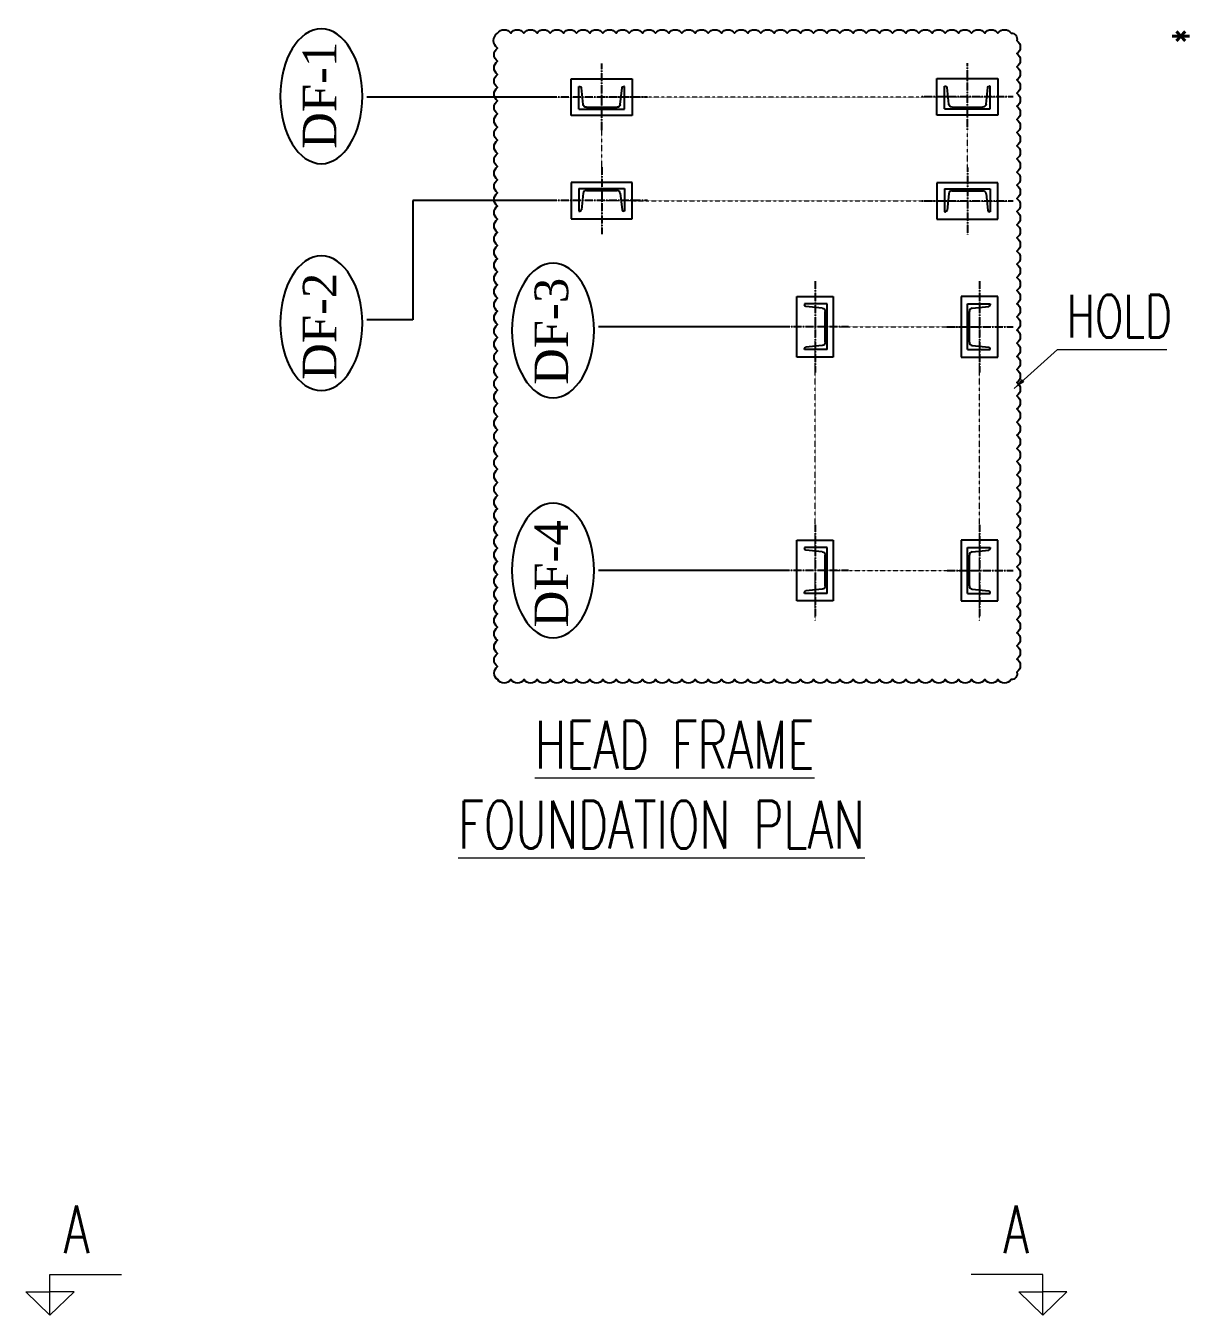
# Model space of a CAD drawing. Header units: millimetres. Extents: x -243837 to -5443, y 40 to 285140.
# Drawn here: x -95119 to -79759, y 36361 to 53293 of the extents above; entities that cross this region are included whole.
import ezdxf

# ---------------------------------------------------------------- set-up
doc = ezdxf.new("R2010")
doc.units = ezdxf.units.MM
doc.linetypes.add('CENTER2', pattern=[1.125, 0.75, -0.125, 0.125, -0.125])
doc.layers.add('center', color=1, linetype='CENTER2')
doc.layers.add('object', color=4, linetype='Continuous')
for name, color, linetype, lineweight in [('DIM', 1, 'Continuous', 9), ('R-CENTER', 1, 'CENTER2', 5), ('R-OBJECT', 2, 'Continuous', 20), ('TEXT', 255, 'Continuous', 18)]:
    doc.layers.add(name, color=color, linetype=linetype, lineweight=lineweight)
doc.styles.add('KA', font='romans.shx', dxfattribs={"width": 0.7})
doc.styles.add('TIMES', font='times.ttf')
doc.dimstyles.new('Copy of rakesh4', dxfattribs={"dimscale": 160, "dimtxt": 2.5, "dimasz": 1, "dimexe": 0.8, "dimexo": 0.8, "dimgap": 1, "dimtad": 1, "dimdec": 0, "dimlfac": 0.25, "dimzin": 0, "dimdsep": 46, "dimtxsty": 'KA', "dimblk": 'OBLIQUE', "dimcen": 1.5, "dimclrd": 1, "dimclre": 1, "dimclrt": 2, "dimadec": 0, "dimazin": 0, "dimtfac": 1, "dimtdec": 0, "dimtmove": 0, "dimatfit": 2, "dimfxl": 0, "dimtolj": 1, "dimtzin": 0, "dimarcsym": 1})
doc.dimstyles.new('rakesh', dxfattribs={"dimscale": 160, "dimtxt": 2.5, "dimasz": 1, "dimexe": 0.8, "dimexo": 0.8, "dimgap": 1, "dimtad": 1, "dimdec": 0, "dimzin": 0, "dimdsep": 46, "dimtxsty": 'KA', "dimblk": 'OBLIQUE', "dimcen": 1.5, "dimclrd": 1, "dimclre": 1, "dimclrt": 2, "dimadec": 0, "dimazin": 0, "dimtfac": 1, "dimtdec": 0, "dimtmove": 0, "dimatfit": 2, "dimfxl": 0, "dimtolj": 1, "dimtzin": 0, "dimlwd": -1, "dimlwe": -1, "dimarcsym": 1})

# ---------------------------------------------------------------- blocks, each defined once
blk = doc.blocks.new('_Oblique')
at = {"color": 0, "linetype": 'ByBlock', "lineweight": -2}
blk.add_line((-0.5, -0.5), (0.5, 0.5), dxfattribs=at)
blk = doc.blocks.new('*D124')
at = {"layer": 'DEFPOINTS', "color": 0, "transparency": 16777216}
for p in [(-75528, 54637), (-79514, 51677), (-71332, 51677, 3)]:
    blk.add_point(p, dxfattribs=at)
at = {"layer": 'DIM', "color": 1, "lineweight": -2, "transparency": 16777216}
for p, q in [((-75656, 54637), (-79642, 54637)), ((-79514, 54637), (-79514, 51677)), ((-71460, 51677), (-79642, 51677))]:
    blk.add_line(p, q, dxfattribs=at)
at = {"layer": 'DIM', "color": 1, "lineweight": -2, "transparency": 16777216, "xscale": 160, "yscale": 160, "zscale": 160}
for p, rotation in [((-79514, 54637), 90), ((-79514, 51677), 270)]:
    blk.add_blockref('_Oblique', p, dxfattribs=dict(at, rotation=rotation))
at = {"layer": 'DIM', "color": 2, "transparency": 16777216, "insert": (-79874, 53157), "char_height": 400, "attachment_point": 5, "rotation": 90, "style": 'KA'}
blk.add_mtext('\\A1;*', dxfattribs=at)
blk = doc.blocks.new('A$C46142A23')
for p, q in [((-100, 60, -26.8), (-100, -60, -26.8)), ((100, 60, -26.8), (-100, 60, -26.8)), ((100, -60, -26.8), (100, 60, -26.8)), ((-75, -40), (-75, 35)), ((-75, 35), (-72.2, 35)), ((-61.1, -24), (-66.8, 30.1)), ((61.1, -24), (66.8, 30.1)), ((75, 35), (72.2, 35)), ((75, -40), (75, 35)), ((75, -40), (-75, -40)), ((75, -40), (-75, -40)), ((-10.5, -33.7), (-50.3, -33.7)), ((50.3, -33.7), (-10.5, -33.7)), ((75, -40), (0, -40)), ((-100, -60, -26.8), (100, -60, -26.8))]:
    blk.add_line(p, q)
for centre, radius, start, end in [((-72.2, 29.6), 5.42, 6, 90), ((72.2, 29.6), 5.42, 90, 174), ((-50.3, -22.8), 10.8, 186, 270), ((50.3, -22.8), 10.8, 270, 354)]:
    blk.add_arc(centre, radius, start, end)
at = {"layer": 'center'}
for p, q in [((0, -110, -26.8), (0, 110, -26.8)), ((-150, 0, -26.8), (150, 0, -26.8))]:
    blk.add_line(p, q, dxfattribs=at)

msp = doc.modelspace()

# ---------------------------------------------------------------- linework, layer by layer
at = {"color": 1}
for p, q in [((-88161.36, 52356.75, 742.06), (-90642.71, 52356.75, 742.06)), ((-88161.36, 50996.72, 711.78), (-90041.24, 50996.72, 711.78)), ((-90041.24, 50996.72, 711.78), (-90041.24, 49433.69, 711.78)), ((-90041.24, 49433.69, 711.78), (-90642.71, 49433.69, 711.78)), ((-85201.86, 49339.83, 631.38), (-87601.2, 49339.83, 631.38)), ((-85201.79, 46139.93, 631.38), (-87601.2, 46139.93, 631.38))]:
    msp.add_line(p, q, dxfattribs=at)
at = {"color": 1, "extrusion": (0, 0, -1)}
for centre in [(-91241.45, 52366.45, 725.13), (-91241.45, 49385.93, 716.04), (-88199.94, 49292.07, 635.64), (-88199.94, 46139.93, 635.64)]:
    msp.add_ellipse(centre, major_axis=(0, 884.5), ratio=0.60922833, dxfattribs=at)
at = {"layer": 'object', "color": 6, "elevation": 775.75}
msp.add_lwpolyline([(-88928.48, 53195.56, -0.52056705), (-88755.68, 53195.56, -0.52056705), (-88582.88, 53195.56, -0.52056705), (-88410.08, 53195.56, -0.52056705), (-88237.28, 53195.56, -0.52056705), (-88064.48, 53195.56, -0.52056705), (-87891.68, 53195.56, -0.52056705), (-87718.88, 53195.56, -0.52056705), (-87546.08, 53195.56, -0.52056705), (-87373.28, 53195.56, -0.52056705), (-87200.48, 53195.56, -0.52056705), (-87027.68, 53195.56, -0.52056705), (-86854.88, 53195.56, -0.52056705), (-86682.08, 53195.56, -0.52056705), (-86509.28, 53195.56, -0.52056705), (-86336.48, 53195.56, -0.52056705), (-86163.68, 53195.56, -0.52056705), (-85990.88, 53195.56, -0.52056705), (-85818.08, 53195.56, -0.52056705), (-85645.28, 53195.56, -0.52056705), (-85472.48, 53195.56, -0.52056705), (-85299.68, 53195.56, -0.52056705), (-85126.88, 53195.56, -0.52056705), (-84954.08, 53195.56, -0.52056705), (-84781.27, 53195.56, -0.52056705), (-84608.47, 53195.56, -0.52056705), (-84435.67, 53195.56, -0.52056705), (-84262.87, 53195.56, -0.52056705), (-84090.07, 53195.56, -0.52056705), (-83917.27, 53195.56, -0.52056705), (-83744.47, 53195.56, -0.52056705), (-83571.67, 53195.56, -0.52056705), (-83398.87, 53195.56, -0.52056705), (-83226.07, 53195.56, -0.52056705), (-83053.27, 53195.56, -0.52056705), (-82880.47, 53195.56, -0.52056705), (-82707.67, 53195.56, -0.52056705), (-82534.87, 53195.56, -0.52056705), (-82362.07, 53195.56, -0.52056705), (-82189.27, 53195.56, -0.52056705), (-82112.64, 53099.39, -0.52056705), (-82112.64, 52926.59, -0.52056705), (-82112.64, 52753.79, -0.52056705), (-82112.64, 52580.98, -0.52056705), (-82112.64, 52408.18, -0.52056705), (-82112.64, 52235.38, -0.52056705), (-82112.64, 52062.58, -0.52056705), (-82112.64, 51889.78, -0.52056705), (-82112.64, 51716.98, -0.52056705), (-82112.64, 51544.18, -0.52056705), (-82112.64, 51371.38, -0.52056705), (-82112.64, 51198.58, -0.52056705), (-82112.64, 51025.78, -0.52056705), (-82112.64, 50852.98, -0.52056705), (-82112.64, 50680.18, -0.52056705), (-82112.64, 50507.38, -0.52056705), (-82112.64, 50334.58, -0.52056705), (-82112.64, 50161.78, -0.52056705), (-82112.64, 49988.98, -0.52056705), (-82112.64, 49816.18, -0.52056705), (-82112.64, 49643.38, -0.52056705), (-82112.64, 49470.58, -0.52056705), (-82112.64, 49297.78, -0.52056705), (-82112.64, 49124.98, -0.52056705), (-82112.64, 48952.18, -0.52056705), (-82112.64, 48779.38, -0.52056705), (-82112.64, 48606.58, -0.52056705), (-82112.64, 48433.78, -0.52056705), (-82112.64, 48260.98, -0.52056705), (-82112.64, 48088.18, -0.52056705), (-82112.64, 47915.38, -0.52056705), (-82112.64, 47742.58, -0.52056705), (-82112.64, 47569.78, -0.52056705), (-82112.64, 47396.98, -0.52056705), (-82112.64, 47224.18, -0.52056705), (-82112.64, 47051.38, -0.52056705), (-82112.64, 46878.58, -0.52056705), (-82112.64, 46705.78, -0.52056705), (-82112.64, 46532.97, -0.52056705), (-82112.64, 46360.17, -0.52056705), (-82112.64, 46187.37, -0.52056705), (-82112.64, 46014.57, -0.52056705), (-82112.64, 45841.77, -0.52056705), (-82112.64, 45668.97, -0.52056705), (-82112.64, 45496.17, -0.52056705), (-82112.64, 45323.37, -0.52056705), (-82112.64, 45150.57, -0.52056705), (-82112.64, 44977.77, -0.52056705), (-82112.64, 44804.97, -0.52056705), (-82187.41, 44706.94, -0.52056705), (-82360.21, 44706.94, -0.52056705), (-82533.01, 44706.94, -0.52056705), (-82705.81, 44706.94, -0.52056705), (-82878.61, 44706.94, -0.52056705), (-83051.41, 44706.94, -0.52056705), (-83224.22, 44706.94, -0.52056705), (-83397.02, 44706.94, -0.52056705), (-83569.82, 44706.94, -0.52056705), (-83742.62, 44706.94, -0.52056705), (-83915.42, 44706.94, -0.52056705), (-84088.22, 44706.94, -0.52056705), (-84261.02, 44706.94, -0.52056705), (-84433.82, 44706.94, -0.52056705), (-84606.62, 44706.94, -0.52056705), (-84779.42, 44706.94, -0.52056705), (-84952.22, 44706.94, -0.52056705), (-85125.02, 44706.94, -0.52056705), (-85297.82, 44706.94, -0.52056705), (-85470.62, 44706.94, -0.52056705), (-85643.42, 44706.94, -0.52056705), (-85816.22, 44706.94, -0.52056705), (-85989.02, 44706.94, -0.52056705), (-86161.82, 44706.94, -0.52056705), (-86334.62, 44706.94, -0.52056705), (-86507.42, 44706.94, -0.52056705), (-86680.22, 44706.94, -0.52056705), (-86853.02, 44706.94, -0.52056705), (-87025.82, 44706.94, -0.52056705), (-87198.62, 44706.94, -0.52056705), (-87371.42, 44706.94, -0.52056705), (-87544.22, 44706.94, -0.52056705), (-87717.02, 44706.94, -0.52056705), (-87889.82, 44706.94, -0.52056705), (-88062.62, 44706.94, -0.52056705), (-88235.42, 44706.94, -0.52056705), (-88408.22, 44706.94, -0.52056705), (-88581.02, 44706.94, -0.52056705), (-88753.82, 44706.94, -0.52056705), (-88926.62, 44706.94, -0.52056705), (-88928.48, 44877.88, -0.52056705), (-88928.48, 45050.68, -0.52056705), (-88928.48, 45223.48, -0.52056705), (-88928.48, 45396.29, -0.52056705), (-88928.48, 45569.09, -0.52056705), (-88928.48, 45741.89, -0.52056705), (-88928.48, 45914.69, -0.52056705), (-88928.48, 46087.49, -0.52056705), (-88928.48, 46260.29, -0.52056705), (-88928.48, 46433.09, -0.52056705), (-88928.48, 46605.89, -0.52056705), (-88928.48, 46778.69, -0.52056705), (-88928.48, 46951.49, -0.52056705), (-88928.48, 47124.29, -0.52056705), (-88928.48, 47297.09, -0.52056705), (-88928.48, 47469.89, -0.52056705), (-88928.48, 47642.69, -0.52056705), (-88928.48, 47815.49, -0.52056705), (-88928.48, 47988.29, -0.52056705), (-88928.48, 48161.09, -0.52056705), (-88928.48, 48333.89, -0.52056705), (-88928.48, 48506.69, -0.52056705), (-88928.48, 48679.49, -0.52056705), (-88928.48, 48852.29, -0.52056705), (-88928.48, 49025.09, -0.52056705), (-88928.48, 49197.89, -0.52056705), (-88928.48, 49370.69, -0.52056705), (-88928.48, 49543.49, -0.52056705), (-88928.48, 49716.29, -0.52056705), (-88928.48, 49889.09, -0.52056705), (-88928.48, 50061.89, -0.52056705), (-88928.48, 50234.69, -0.52056705), (-88928.48, 50407.49, -0.52056705), (-88928.48, 50580.29, -0.52056705), (-88928.48, 50753.09, -0.52056705), (-88928.48, 50925.89, -0.52056705), (-88928.48, 51098.69, -0.52056705), (-88928.48, 51271.49, -0.52056705), (-88928.48, 51444.3, -0.52056705), (-88928.48, 51617.1, -0.52056705), (-88928.48, 51789.9, -0.52056705), (-88928.48, 51962.7, -0.52056705), (-88928.48, 52135.5, -0.52056705), (-88928.48, 52308.3, -0.52056705), (-88928.48, 52481.1, -0.52056705), (-88928.48, 52653.9, -0.52056705), (-88928.48, 52826.7, -0.52056705), (-88928.48, 52999.5, -0.52056705)], format="xyb", close=True, dxfattribs=at)
at = {"layer": 'R-CENTER', "ltscale": 0.25}
for p, q in [((-82251.91, 52356.61, 742.06), (-87561.32, 52356.75, 742.06)), ((-87561.36, 51436.72, 711.78), (-87561.36, 51916.75, 742.06)), ((-82761.43, 51431.19, 711.78), (-82761.43, 51920.18, 634.86)), ((-87561.36, 50996.73, 818.98), (-82251.94, 50991.19, 818.98)), ((-84761.78, 45480.46, 738.58), (-84761.87, 49399.3, 738.58)), ((-84521.71, 49339.89, 738.58), (-82606.83, 49339.83, 738.58)), ((-82601.51, 45480.46, 738.58), (-82601.42, 49399.3, 738.58)), ((-84521.79, 46139.98, 738.58), (-82606.9, 46139.93, 738.58))]:
    msp.add_line(p, q, dxfattribs=at)
at = {"layer": 'R-OBJECT'}
for p, q in [((-94802.8, 36361.09), (-94802.8, 36897.66)), ((-94802.8, 36897.66), (-93863.93, 36897.66)), ((-81771.68, 36897.66), (-82710.54, 36897.66)), ((-81771.68, 36361.09), (-81771.68, 36897.66)), ((-94802.8, 36361.09), (-95119.47, 36665.91)), ((-95119.47, 36665.91), (-94802.8, 36665.91)), ((-94802.8, 36361.09), (-94486.12, 36665.91)), ((-94486.12, 36665.91), (-94802.8, 36665.91)), ((-81771.68, 36361.09), (-82088.35, 36665.91)), ((-82088.35, 36665.91), (-81771.68, 36665.91)), ((-81771.68, 36361.09), (-81455, 36665.91)), ((-81455, 36665.91), (-81771.68, 36665.91))]:
    msp.add_line(p, q, dxfattribs=at)

# ---------------------------------------------------------------- block references
at = {"xscale": -4, "yscale": 4, "zscale": 4}
for p in [(-87561.36, 52356.75, 849.26), (-82761.43, 52360.18, 742.06)]:
    msp.add_blockref('A$C46142A23', p, dxfattribs=at)
at = {"yscale": 4, "zscale": 4}
for p, xscale, rotation in [((-87561.36, 50996.72, 818.98), 4, 180), ((-82761.43, 50991.19, 818.98), 4, 180), ((-84761.86, 49339.83, 738.58), -4, 90), ((-82601.43, 49339.83, 738.58), 4, 270), ((-84761.79, 46139.93, 738.58), -4, 90), ((-82601.5, 46139.93, 738.58), 4, 270)]:
    msp.add_blockref('A$C46142A23', p, dxfattribs=dict(at, xscale=xscale, rotation=rotation))

# ---------------------------------------------------------------- texts
at = {"color": 2, "style": 'TIMES'}
for s, p in [('DF-1', (-91043.5, 51676.97, 720.87)), ('DF-2', (-91043.5, 48643.99, 711.78)), ('DF-3', (-88001.99, 48577.16, 631.38)), ('DF-4', (-88001.99, 45393.54, 631.38))]:
    msp.add_text(s, height=441, rotation=90, dxfattribs=at).set_placement(p)
at = {"layer": 'R-OBJECT', "ltscale": 10, "insert": (-80075.67, 49479.18, 775.75), "char_height": 562.5, "attachment_point": 6, "line_spacing_factor": 1.20048, "style": 'KA'}
msp.add_mtext('HOLD', dxfattribs=at)
at = {"layer": 'R-OBJECT', "color": 2, "ltscale": 10, "char_height": 624, "attachment_point": 5, "style": 'KA'}
for insert in [(-94452, 37489.97), (-82122.47, 37489.97)]:
    msp.add_mtext('\\A1;A', dxfattribs=dict(at, insert=insert))
at = {"layer": 'TEXT', "color": 2, "char_height": 624, "attachment_point": 7, "style": 'KA'}
for s, insert, width in [('\\A1;{\\LHEAD FRAME}', (-88437.94, 43540.9, 3490.67), 8625.9443), ('\\A1;{\\LFOUNDATION PLAN}', (-89443.78, 42490.51, 3490.67), 11164.9625)]:
    msp.add_mtext(s, dxfattribs=dict(at, insert=insert, width=width))

# ---------------------------------------------------------------- dimensions: what is measured, and where the dimension line sits
at = {"layer": 'DIM'}
dim = msp.add_linear_dim(base=(-79514.3, 51676.72, 738.58), p1=(-75527.78, 54636.72, 738.58), p2=(-71331.66, 51676.72, 742.06), angle=270, text='*', dimstyle='Copy of rakesh4', dxfattribs=at)
dim.commit()
dim.dimension.update_dxf_attribs({"geometry": '*D124', "text_midpoint": (-79874.3, 53156.72, 738.58)})

# ---------------------------------------------------------------- leaders
at = {"layer": 'R-OBJECT', "ltscale": 10}
msp.add_leader([(-82149.73, 48528.41, 775.75), (-81580.21, 49042.22, 775.75), (-80145.54, 49042.22, 775.75)], dimstyle='rakesh', override={"dimexe": 1.2, "dimgap": 1, "dimtad": 0, "dimfxl": 0.18}, dxfattribs=at)

doc.saveas('drawing.dxf')
